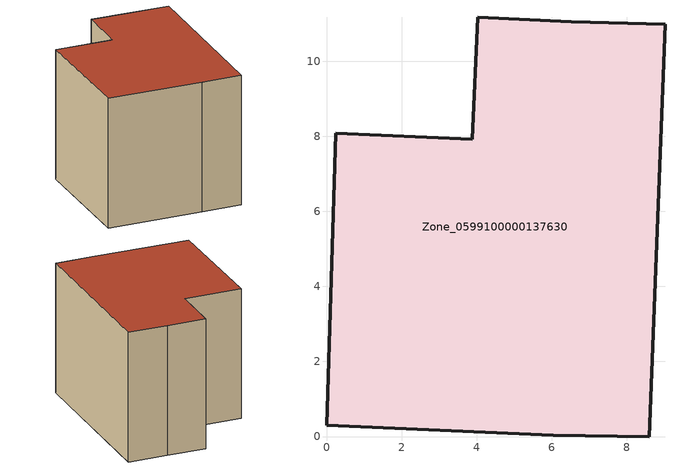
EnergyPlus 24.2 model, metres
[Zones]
Zone_0599100000137630
 floor ground (C_G): 6.04,0.04 0,0.3 0.24,8.09 3.89,7.93 4.03,11.17 6.52,11.06 9.02,10.98 8.59,0 z0.17
 wall outside (C_F): 0,0.3 6.04,0.04 8.59,0 9.02,10.98 6.52,11.06 4.03,11.17 3.89,7.93 0.24,8.09 0,0.3 z0.17:8.58
 roof outside (C_R): 8.59,0 9.02,10.98 6.52,11.06 4.03,11.17 3.89,7.93 0.24,8.09 0,0.3 6.04,0.04 z8.58
[BUILDING]
Pand.0599100000137630: North Axis=0; Terrain=City; Loads Convergence Tolerance Value=0.04; Temperature Convergence Tolerance Value=0.4; Solar Distribution=FullExterior; Maximum Number of Warmup Days=25; Minimum Number of Warmup Days=1
[Site:Location]
Rotterdam.The.Hague.AP_ZH_NLD Design_Conditions: Latitude=51.96; Longitude=4.45; Time Zone=1; Elevation=-4.5
[SITE:GROUNDTEMPERATURE:BUILDINGSURFACE]
18, 18, 18, 18, 18, 18, 18, 18, 18, 18, 18, 18
[MATERIAL] Thermal Absorptance=0.9; Solar Absorptance=0.7; Visible Absorptance=0.7
Name | Roughness | Thickness | Conductivity | Density | Specific Heat
G.TC.1975-1991 | MediumSmooth | 0.15 | 0.288461 | 540 | 1210
F.TC.1975-1991 | Rough | 0.3 | 0.230769 | 1920 | 840
R.TC.1975-1991 | MediumRough | 0.2 | 0.153846 | 1500 | 1000
[CONSTRUCTION]
C_G: G.TC.1975-1991
C_F: F.TC.1975-1991
C_R: R.TC.1975-1991
[ZONE]
Zone_0599100000137630: Type=1; Multiplier=1; Ceiling Height=Autocalculate; Volume=Autocalculate; Floor Area=autocalculate; Part of Total Floor Area=Yes
[ZONEINFILTRATION:DESIGNFLOWRATE]
Infil_Zone_0599100000137630: Zone or ZoneList or Space or SpaceList=Zone_0599100000137630; Schedule=AlwaysOn; Design Flow Rate Calculation Method=Flow/Area; Flow Rate per Floor Area=0.003; Constant Term Coefficient=1; Temperature Term Coefficient=0; Velocity Term Coefficient=0; Velocity Squared Term Coefficient=0
[HVACTEMPLATE:ZONE:IDEALLOADSAIRSYSTEM]
Zone_0599100000137630: Maximum Heating Supply Air Temperature=50; Minimum Cooling Supply Air Temperature=13; Maximum Heating Supply Air Humidity Ratio=0.0156; Minimum Cooling Supply Air Humidity Ratio=0.0077; Heating Limit=NoLimit; Cooling Limit=NoLimit; Dehumidification Control Type=ConstantSensibleHeatRatio; Cooling Sensible Heat Ratio=0.7; Dehumidification Setpoint=60; Humidification Control Type=None; Humidification Setpoint=30; Outdoor Air Method=None; Outdoor Air Flow Rate per Person=0.00944; Outdoor Air Flow Rate per Zone Floor Area=0; Outdoor Air Flow Rate per Zone=0; Demand Controlled Ventilation Type=None; Outdoor Air Economizer Type=NoEconomizer; Heat Recovery Type=None; Sensible Heat Recovery Effectiveness=0.7; Latent Heat Recovery Effectiveness=0.65
[ZONECONTROL:THERMOSTAT]
ThermostatControl_Zone_0599100000137630: Zone or ZoneList=Zone_0599100000137630; Control Type Schedule=DualSetpointControlType; Control 1=Thermostat_Zone_0599100000137630; Temperature Difference Between Cutout And Setpoint=0
[THERMOSTATSETPOINT:DUALSETPOINT]
Thermostat_Zone_0599100000137630: Heating Setpoint Temperature Schedule=HeatingSetpoint_Zone_0599100000137630; Cooling Setpoint Temperature Schedule=CoolingSetpoint_Zone_0599100000137630
[SCHEDULE:COMPACT]
HeatingSetpoint_Zone_0599100000137630: Through: 12/31, For: AllDays, Until: 24:00, 21
CoolingSetpoint_Zone_0599100000137630: Through: 12/31, For: AllDays, Until: 24:00, 24
DualSetpointControlType: Through: 12/31, For: AllDays, Until: 24:00, 4
AlwaysOn: Through: 12/31, For: AllDays, Until: 24:00, 1
